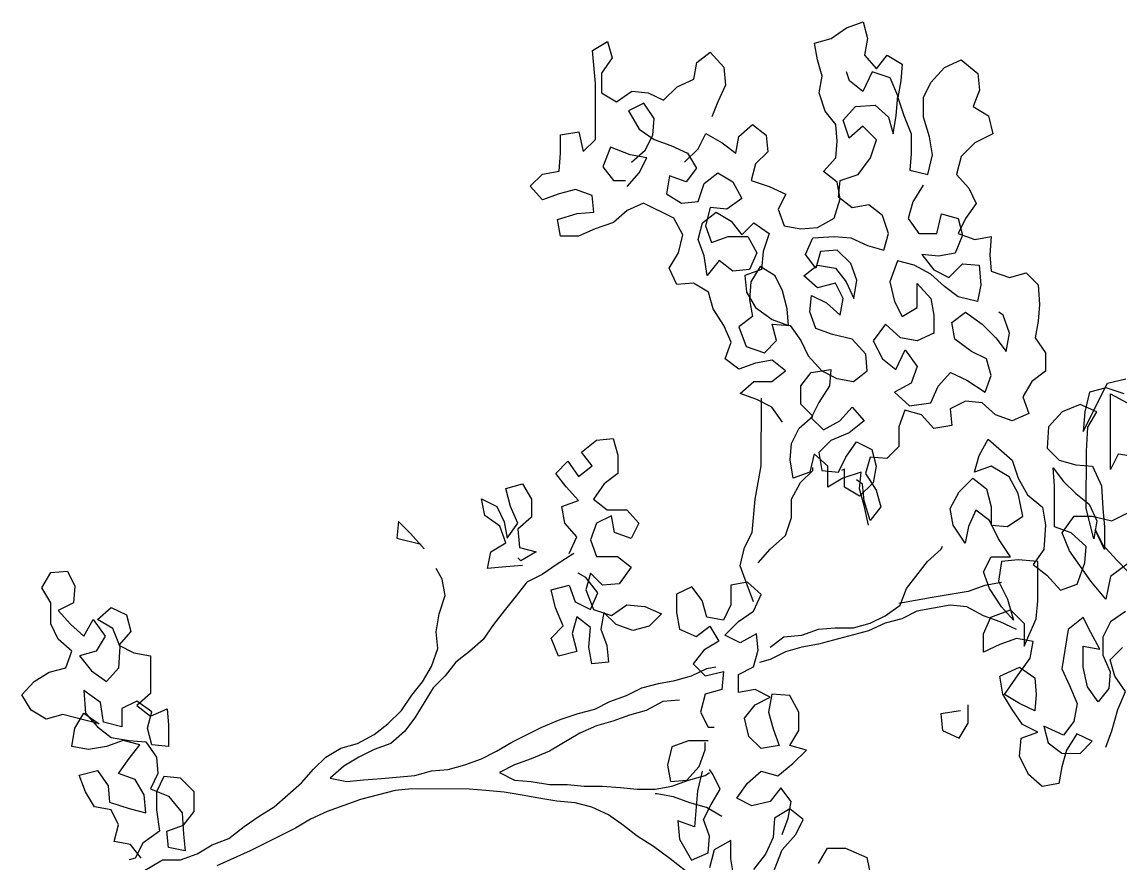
# Model space of a CAD drawing. Header units: feet. Extents: x 50754 to 76410, y 49660 to 67674.
# Drawn here: x 70116.42 to 70141.79, y 53477.5 to 53496.94 of the extents above; entities that cross this region are included whole.
import ezdxf

# ---------------------------------------------------------------- set-up
doc = ezdxf.new("R2010")
doc.units = ezdxf.units.FT
doc.linetypes.add('Amconstr', pattern=[9999, 9999, 0])
doc.layers.add('1_tree', color=3, linetype='Continuous')
doc.layers.add('MS GATE', color=1, linetype='Continuous')

# ---------------------------------------------------------------- blocks, each defined once
blk = doc.blocks.new('admin enlclave road')
at = {"layer": '1_tree', "color": 253}
for points in [[(44850.54191, -5385.7074), (44850.54821, -5385.6991), (44850.55116, -5385.69044), (44850.56074, -5385.69409), (44850.56882, -5385.69877), (44850.56922, -5385.68962), (44850.57563, -5385.68214), (44850.58371, -5385.68682), (44850.58574, -5385.69563), (44850.58013, -5385.703), (44850.57892, -5385.71226), (44850.58909, -5385.71417), (44850.59857, -5385.71701), (44850.59562, -5385.72567), (44850.60008, -5385.73415), (44850.60922, -5385.73455), (44850.61803, -5385.73252), (44850.62629, -5385.72644), (44850.62809, -5385.71546), (44850.62526, -5385.70676), (44850.61718, -5385.70208), (44850.62267, -5385.69389), (44850.62227, -5385.68486), (44850.62024, -5385.67605), (44850.61356, -5385.66953), (44850.60899, -5385.66024), (44850.6094, -5385.6511), (44850.60575, -5385.64251), (44850.60291, -5385.63381), (44850.61149, -5385.63016), (44850.61883, -5385.62337), (44850.62731, -5385.61891), (44850.63096, -5385.6275), (44850.63055, -5385.63664), (44850.63804, -5385.64306), (44850.64272, -5385.63498), (44850.65149, -5385.63874), (44850.6519, -5385.64777), (44850.65149, -5385.65691), (44850.65607, -5385.6662), (44850.66145, -5385.67538), (44850.66289, -5385.68592), (44850.6633, -5385.69496), (44850.67336, -5385.69606), (44850.67435, -5385.68519), (44850.6714, -5385.67568), (44850.66672, -5385.66558), (44850.66528, -5385.65503), (44850.66823, -5385.64637), (44850.67442, -5385.63726), (44850.68279, -5385.63199), (44850.6927, -5385.63807), (44850.69473, -5385.64688), (44850.69271, -5385.65625), (44850.70148, -5385.66), (44850.70524, -5385.6694), (44850.69617, -5385.6756), (44850.68987, -5385.68389), (44850.68877, -5385.69396), (44850.69625, -5385.70037), (44850.70141, -5385.70793), (44850.69684, -5385.71681), (44850.6939, -5385.72547), (44850.70326, -5385.7275), (44850.71196, -5385.72466), (44850.71248, -5385.7345), (44850.7145, -5385.74331), (44850.72468, -5385.74523), (44850.73327, -5385.74158), (44850.74064, -5385.74718), (44850.74289, -5385.75761), (44850.7433, -5385.76664), (44850.74289, -5385.77578), (44850.74968, -5385.78312), (44850.75101, -5385.79285), (44850.74448, -5385.79952), (44850.74072, -5385.8083), (44850.74518, -5385.81677), (44850.73682, -5385.82205), (44850.72745, -5385.82002), (44850.71927, -5385.81453), (44850.71024, -5385.81494), (44850.70268, -5385.8201), (44850.70471, -5385.82891), (44850.6952, -5385.83186), (44850.68772, -5385.82545), (44850.67846, -5385.82423), (44850.67644, -5385.83359), (44850.67788, -5385.84414), (44850.67228, -5385.85151), (44850.66324, -5385.85192), (44850.66203, -5385.86117), (44850.66892, -5385.86931), (44850.67257, -5385.8779), (44850.66789, -5385.88598), (44850.66321, -5385.87588), (44850.66118, -5385.86707), (44850.65761, -5385.86508)], [(44850.51353, -5385.71127), (44850.51994, -5385.70379), (44850.52289, -5385.69512), (44850.52248, -5385.68609), (44850.5157, -5385.67876), (44850.50814, -5385.68392), (44850.51514, -5385.69288), (44850.52403, -5385.69745), (44850.53339, -5385.69947), (44850.54287, -5385.70231), (44850.54884, -5385.70975), (44850.54416, -5385.71783), (44850.5348, -5385.7158), (44850.5345, -5385.72575), (44850.54328, -5385.72951), (44850.55209, -5385.72748), (44850.554, -5385.71731), (44850.56052, -5385.71064), (44850.5693, -5385.7144), (44850.57538, -5385.72265), (44850.56805, -5385.72944), (44850.55902, -5385.72984), (44850.55791, -5385.73991), (44850.56237, -5385.74838), (44850.57085, -5385.74392), (44850.58139, -5385.74248), (44850.58748, -5385.75074), (44850.58464, -5385.76021), (44850.57583, -5385.76224), (44850.56776, -5385.75756), (44850.56238, -5385.76656), (44850.55932, -5385.75624), (44850.55485, -5385.74776), (44850.55607, -5385.73851), (44850.56259, -5385.73183), (44850.57137, -5385.73559), (44850.57804, -5385.74211), (44850.58364, -5385.73474), (44850.59253, -5385.73931), (44850.59061, -5385.74949), (44850.59113, -5385.75933), (44850.58265, -5385.76379), (44850.58468, -5385.7726), (44850.59065, -5385.78004), (44850.60046, -5385.78531), (44850.60982, -5385.78734), (44850.60779, -5385.77853), (44850.60403, -5385.76913), (44850.59887, -5385.76158), (44850.5901, -5385.75782), (44850.58634, -5385.76659), (44850.58685, -5385.77643), (44850.58969, -5385.78513), (44850.58317, -5385.7918), (44850.58866, -5385.80179), (44850.59884, -5385.80371), (44850.60444, -5385.79634), (44850.60079, -5385.78775), (44850.61063, -5385.78723), (44850.61742, -5385.79456), (44850.62258, -5385.80212), (44850.63098, -5385.80923), (44850.63965, -5385.81218), (44850.64879, -5385.81259), (44850.65531, -5385.80591), (44850.65328, -5385.7971), (44850.64488, -5385.78999), (44850.634, -5385.789), (44850.62464, -5385.78697), (44850.62018, -5385.77849), (44850.61977, -5385.76946), (44850.62843, -5385.77241), (44850.63662, -5385.7779), (44850.63702, -5385.76876), (44850.63186, -5385.7612), (44850.62246, -5385.76496), (44850.61428, -5385.75947), (44850.6208, -5385.7528), (44850.63075, -5385.75309), (44850.63743, -5385.75962), (44850.6427, -5385.76798), (44850.64299, -5385.75803), (44850.63853, -5385.74955), (44850.63024, -5385.74325), (44850.62143, -5385.74528), (44850.62021, -5385.75453), (44850.61354, -5385.74801), (44850.61638, -5385.73853), (44850.62762, -5385.73617), (44850.63665, -5385.73577), (44850.64612, -5385.7386), (44850.65538, -5385.73982), (44850.65659, -5385.73057), (44850.65202, -5385.72128), (44850.64395, -5385.7166), (44850.63525, -5385.71944), (44850.62717, -5385.71476), (44850.62677, -5385.70572), (44850.63605, -5385.70115), (44850.64132, -5385.69135), (44850.64324, -5385.68117), (44850.63495, -5385.67487), (44850.62853, -5385.68235), (44850.62396, -5385.67306), (44850.62945, -5385.66488), (44850.63988, -5385.66263), (44850.64807, -5385.66812), (44850.65172, -5385.67671), (44850.65201, -5385.66676), (44850.65138, -5385.6561), (44850.646, -5385.64693), (44850.63583, -5385.64501), (44850.6324, -5385.65622), (44850.62433, -5385.65154), (44850.62204, -5385.64689)], [(44850.61366, -5385.83968), (44850.60688, -5385.83235), (44850.59822, -5385.8294), (44850.58885, -5385.82738), (44850.59527, -5385.81989), (44850.605, -5385.81856), (44850.61152, -5385.81189), (44850.60345, -5385.80721), (44850.59475, -5385.81005), (44850.58627, -5385.81451), (44850.5782, -5385.80983), (44850.58022, -5385.80047), (44850.57495, -5385.7921), (44850.56806, -5385.78396), (44850.5644, -5385.77537), (44850.55563, -5385.77161), (44850.54682, -5385.77364), (44850.54155, -5385.76527), (44850.54531, -5385.7565), (44850.54641, -5385.74643), (44850.54033, -5385.73818), (44850.523, -5385.73228), (44850.51464, -5385.73755), (44850.50822, -5385.74504), (44850.49893, -5385.74961), (44850.49057, -5385.75488), (44850.48083, -5385.75621), (44850.478, -5385.74751), (44850.48809, -5385.74283), (44850.4969, -5385.7408), (44850.49488, -5385.73199), (44850.48551, -5385.72996), (44850.47692, -5385.73361), (44850.46845, -5385.73808), (44850.46096, -5385.73166), (44850.46656, -5385.72429), (44850.47526, -5385.72145), (44850.47475, -5385.71161), (44850.47342, -5385.70188), (44850.48293, -5385.69893), (44850.4868, -5385.70914), (44850.4924, -5385.70176), (44850.48831, -5385.67176), (44850.48425, -5385.65414), (44850.49169, -5385.64816), (44850.49534, -5385.65675), (44850.49077, -5385.66564), (44850.49221, -5385.67618), (44850.50099, -5385.67994), (44850.50832, -5385.67316), (44850.51735, -5385.67275), (44850.52602, -5385.6757), (44850.53232, -5385.6674), (44850.54069, -5385.66213), (44850.54109, -5385.65299), (44850.54761, -5385.64631), (44850.55602, -5385.65343), (44850.55816, -5385.66305), (44850.55532, -5385.67252), (44850.55319, -5385.68107)], [(44850.51286, -5385.72458), (44850.51836, -5385.71639), (44850.5213, -5385.70773), (44850.51216, -5385.70733), (44850.50106, -5385.70471), (44850.49845, -5385.71581), (44850.50512, -5385.72233), (44850.51161, -5385.72144)], [(44850.6717, -5385.70207), (44850.66724, -5385.71176), (44850.66603, -5385.72102), (44850.67281, -5385.72835), (44850.68254, -5385.72702), (44850.68354, -5385.71615), (44850.69279, -5385.71736), (44850.69644, -5385.72595), (44850.69371, -5385.73624), (44850.68501, -5385.73908), (44850.67598, -5385.73948), (44850.68358, -5385.74671), (44850.69224, -5385.74966), (44850.69854, -5385.74136), (44850.70757, -5385.74095), (44850.70982, -5385.75139), (44850.70942, -5385.76053), (44850.69855, -5385.75953), (44850.69047, -5385.75485), (44850.68229, -5385.74936), (44850.6727, -5385.74571), (44850.66345, -5385.7445), (44850.66095, -5385.75641), (44850.66482, -5385.76662), (44850.66998, -5385.77417), (44850.67742, -5385.7682), (44850.67565, -5385.75522), (44850.68406, -5385.76234), (44850.6869, -5385.77104), (44850.68823, -5385.78077), (44850.67986, -5385.78604), (44850.67072, -5385.78564), (44850.66161, -5385.77944), (44850.65634, -5385.78925), (44850.66254, -5385.79832), (44850.67061, -5385.803), (44850.67404, -5385.79179), (44850.68174, -5385.79983), (44850.67972, -5385.80919), (44850.67146, -5385.81527), (44850.68057, -5385.82147), (44850.6917, -5385.81829), (44850.69453, -5385.80882), (44850.70003, -5385.80063), (44850.7095, -5385.80347), (44850.72012, -5385.80863), (44850.72214, -5385.79927), (44850.71849, -5385.79068), (44850.70983, -5385.78773), (44850.70002, -5385.78246), (44850.69718, -5385.77376), (44850.70371, -5385.76709), (44850.71351, -5385.77236), (44850.72181, -5385.77866), (44850.72848, -5385.78519), (44850.72877, -5385.77523), (44850.7242, -5385.76594), (44850.72155, -5385.76465)], [(44850.81101, -5385.99035), (44850.81304, -5385.98099), (44850.81473, -5385.96919), (44850.81746, -5385.95891), (44850.81067, -5385.95157), (44850.80702, -5385.94298), (44850.81262, -5385.93561)], [(44850.81159, -5385.91592), (44850.80425, -5385.92271), (44850.80131, -5385.93137), (44850.80263, -5385.9411), (44850.80791, -5385.94947), (44850.80831, -5385.9585), (44850.80363, -5385.96658), (44850.79685, -5385.95924), (44850.79298, -5385.94903), (44850.79143, -5385.93768), (44850.80057, -5385.93808), (44850.79449, -5385.92982), (44850.78932, -5385.92227), (44850.7821, -5385.92986), (44850.78173, -5385.95139), (44850.78701, -5385.95976), (44850.79239, -5385.96894), (44850.7921, -5385.97889), (44850.78742, -5385.98696), (44850.77621, -5385.98354), (44850.77986, -5385.99212), (44850.78793, -5385.9968), (44850.79767, -5385.99548), (44850.80327, -5385.9881), (44850.7946, -5385.98516), (44850.79015, -5385.99485), (44850.78893, -5386.0041), (44850.78853, -5386.01325), (44850.77983, -5386.01608), (44850.77164, -5386.01059), (44850.76545, -5386.00153), (44850.76493, -5385.99168), (44850.77341, -5385.98722), (44850.76475, -5385.98427), (44850.75796, -5385.97694), (44850.75199, -5385.96949), (44850.74904, -5385.95998), (44850.75892, -5385.95368), (44850.7678, -5385.95825), (44850.76983, -5385.96706), (44850.77024, -5385.97609), (44850.76157, -5385.97314), (44850.7528, -5385.96938), (44850.75866, -5385.95785), (44850.76393, -5385.94804), (44850.76433, -5385.9389), (44850.75519, -5385.93849), (44850.74671, -5385.94295), (44850.73835, -5385.94823), (44850.73702, -5385.9385), (44850.73986, -5385.92902), (44850.74984, -5385.92353), (44850.75814, -5385.92983), (44850.7598, -5385.94199), (44850.7643, -5385.92651), (44850.76378, -5385.91667), (44850.7609, -5385.89558), (44850.75025, -5385.89621), (44850.74144, -5385.89824), (44850.74125, -5385.909), (44850.74745, -5385.91807), (44850.75224, -5385.92898), (44850.74476, -5385.92257), (44850.73694, -5385.91372), (44850.73248, -5385.90525), (44850.73543, -5385.89658), (44850.74597, -5385.89514), (44850.73815, -5385.8863), (44850.73196, -5385.87723), (44850.72389, -5385.87255), (44850.72105, -5385.88202), (44850.72064, -5385.89117), (44850.71283, -5385.88232), (44850.70999, -5385.87362), (44850.71364, -5385.86404), (44850.71994, -5385.85574), (44850.72801, -5385.86042), (44850.73177, -5385.86982), (44850.7331, -5385.87955), (44850.74213, -5385.87915), (44850.74947, -5385.87236), (44850.74538, -5385.86053), (44850.73929, -5385.85227), (44850.72879, -5385.84793), (44850.72031, -5385.85239), (44850.72152, -5385.84313), (44850.72517, -5385.83355), (44850.7397, -5385.84313), (44850.74427, -5385.85242), (44850.75035, -5385.86068), (44850.75935, -5385.86606), (44850.7623, -5385.87557), (44850.76326, -5385.88865), (44850.75869, -5385.89754), (44850.76676, -5385.90222), (44850.77517, -5385.90933), (44850.78364, -5385.90487), (44850.78615, -5385.89296), (44850.78574, -5385.88393), (44850.77664, -5385.87774), (44850.76727, -5385.87571), (44850.76428, -5385.85382), (44850.76215, -5385.8442), (44850.76882, -5385.85072), (44850.77619, -5385.85632), (44850.78427, -5385.861), (44850.78954, -5385.86937), (44850.78924, -5385.87932), (44850.78298, -5385.86366), (44850.77877, -5385.83284), (44850.77781, -5385.81976), (44850.78157, -5385.81098), (44850.77209, -5385.80814), (44850.76292, -5385.81353), (44850.75672, -5385.82263), (44850.75746, -5385.8341), (44850.76484, -5385.8397), (44850.77409, -5385.84092), (44850.78312, -5385.84051), (44850.78942, -5385.85039), (44850.7919, -5385.86244), (44850.79404, -5385.87206), (44850.7957, -5385.88423), (44850.78939, -5385.87435), (44850.79455, -5385.8819), (44850.80296, -5385.88902), (44850.81033, -5385.89462)], [(44850.80967, -5385.88975), (44850.80093, -5385.89838), (44850.80016, -5385.91088), (44850.79072, -5385.90225), (44850.77715, -5385.88758), (44850.77177, -5385.8784), (44850.77704, -5385.8686), (44850.78677, -5385.86727), (44850.79765, -5385.86826), (44850.8052, -5385.8631)], [(44850.80678, -5385.83232), (44850.79602, -5385.83214), (44850.79307, -5385.8408), (44850.78754, -5385.80025), (44850.79712, -5385.8039)], [(44850.79484, -5385.79926), (44850.78466, -5385.79734), (44850.77607, -5385.80099), (44850.77508, -5385.81187), (44850.77571, -5385.82252), (44850.78514, -5385.7948), (44850.79454, -5385.79104)], [(44850.66742, -5385.88852), (44850.66354, -5385.87831), (44850.65989, -5385.86972), (44850.65949, -5385.86069), (44850.6502, -5385.86526), (44850.64275, -5385.87123), (44850.6412, -5385.85988), (44850.63302, -5385.85439), (44850.63191, -5385.86445), (44850.62344, -5385.86892), (44850.62048, -5385.85941), (44850.62008, -5385.85037), (44850.62303, -5385.84171), (44850.62944, -5385.83423), (44850.62207, -5385.82862), (44850.62074, -5385.81889), (44850.62542, -5385.81082), (44850.63574, -5385.80776), (44850.63615, -5385.81679), (44850.63169, -5385.82649), (44850.62874, -5385.83515), (44850.63611, -5385.84075), (44850.64437, -5385.83467), (44850.64986, -5385.82648), (44850.65734, -5385.8329), (44850.65012, -5385.84049), (44850.64094, -5385.84587), (44850.63534, -5385.85325), (44850.63829, -5385.86276), (44850.64732, -5385.86235), (44850.65027, -5385.85369), (44850.65484, -5385.8448), (44850.6635, -5385.84775), (44850.66715, -5385.85634), (44850.66675, -5385.86548), (44850.66045, -5385.87378), (44850.65167, -5385.87002), (44850.65034, -5385.86029), (44850.64883, -5385.86132)], [(44850.61143, -5385.93829), (44850.60593, -5385.9283), (44850.60147, -5385.91983), (44850.60258, -5385.90976), (44850.60552, -5385.9011), (44850.60471, -5385.88304), (44850.60552, -5385.86475), (44850.60054, -5385.82826)], [(44850.50895, -5385.92585), (44850.51179, -5385.91637), (44850.5043, -5385.90996), (44850.50146, -5385.90126), (44850.50994, -5385.8968), (44850.50246, -5385.89039), (44850.49578, -5385.88386), (44850.50138, -5385.87649), (44850.50817, -5385.88382), (44850.51469, -5385.87715), (44850.50802, -5385.87063), (44850.51524, -5385.86303), (44850.52405, -5385.861), (44850.5277, -5385.86959), (44850.52903, -5385.87932), (44850.52251, -5385.886), (44850.51794, -5385.89488), (44850.52601, -5385.89956), (44850.53655, -5385.89812), (44850.54404, -5385.90454), (44850.54109, -5385.9132), (44850.53173, -5385.91117), (44850.52889, -5385.90247), (44850.52133, -5385.90764), (44850.51931, -5385.917), (44850.52377, -5385.92548), (44850.53512, -5385.92393), (44850.54319, -5385.92861), (44850.53792, -5385.93841), (44850.52911, -5385.94044), (44850.52174, -5385.93484), (44850.52053, -5385.94409), (44850.52602, -5385.95408), (44850.53619, -5385.956), (44850.54353, -5385.94921), (44850.55337, -5385.9487), (44850.56285, -5385.95153), (44850.55724, -5385.95891), (44850.54865, -5385.96256), (44850.53929, -5385.96053), (44850.53192, -5385.95493), (44850.53151, -5385.96407), (44850.53598, -5385.97255), (44850.538, -5385.98136), (44850.52919, -5385.98339), (44850.52635, -5385.97469), (44850.52573, -5385.96403), (44850.51765, -5385.95935), (44850.51644, -5385.96861), (44850.5202, -5385.97801), (44850.5108, -5385.98177), (44850.50542, -5385.97259), (44850.51102, -5385.96522), (44850.50564, -5385.95604), (44850.50187, -5385.94664), (44850.51127, -5385.94288), (44850.51573, -5385.95136), (44850.5244, -5385.9543), (44850.52723, -5385.94483), (44850.51964, -5385.93761), (44850.51525, -5385.93573)], [(44850.61098, -5385.91688), (44850.61647, -5385.90869), (44850.62359, -5385.90029), (44850.6255, -5385.89011), (44850.62417, -5385.88038), (44850.62782, -5385.87079), (44850.63342, -5385.86342), (44850.6332, -5385.8618)], [(44850.48469, -5385.93577), (44850.47588, -5385.9378), (44850.46626, -5385.93994), (44850.46667, -5385.93079), (44850.47411, -5385.92482), (44850.46965, -5385.91634), (44850.46077, -5385.91177), (44850.45793, -5385.90307), (44850.46659, -5385.90602), (44850.47175, -5385.91358), (44850.47459, -5385.92228), (44850.47916, -5385.91339), (44850.47389, -5385.90503), (44850.47013, -5385.89563), (44850.47872, -5385.89198), (44850.48469, -5385.89942), (44850.48602, -5385.90915), (44850.4796, -5385.91664), (44850.48174, -5385.92626), (44850.491, -5385.92747), (44850.48355, -5385.93344), (44850.48171, -5385.93204)], [(44850.62367, -5385.9614), (44850.63019, -5385.95473), (44850.63981, -5385.95259), (44850.64829, -5385.94813), (44850.6571, -5385.9461), (44850.66683, -5385.94477), (44850.67542, -5385.94112), (44850.68298, -5385.93596), (44850.69031, -5385.92918), (44850.69234, -5385.91981), (44850.7017, -5385.90367), (44850.70811, -5385.89618), (44850.7087, -5385.89445)], [(44850.74299, -5385.90959), (44850.73429, -5385.91243), (44850.72581, -5385.9169), (44850.70679, -5385.9228), (44850.68939, -5385.92848)], [(44850.43076, -5385.93404), (44850.42236, -5385.92693), (44850.41499, -5385.92133), (44850.41539, -5385.93036), (44850.42881, -5385.93183)], [(44850.51138, -5385.92552), (44850.50324, -5385.93241), (44850.4959, -5385.93919), (44850.48834, -5385.94436), (44850.48366, -5385.95243), (44850.47828, -5385.96142), (44850.4736, -5385.9695), (44850.46903, -5385.97838), (44850.46262, -5385.98587), (44850.4561, -5385.99254), (44850.45142, -5386.00061), (44850.44581, -5386.00799), (44850.4383, -5386.02553), (44850.43362, -5386.03361), (44850.4272, -5386.04109), (44850.41873, -5386.04555), (44850.41117, -5386.05072), (44850.40372, -5386.05669), (44850.39731, -5386.06417), (44850.40645, -5386.06458), (44850.41526, -5386.06255), (44850.42488, -5386.06041), (44850.4425, -5386.05635), (44850.45109, -5386.0527), (44850.4599, -5386.05067), (44850.46849, -5386.04702), (44850.47697, -5386.04256), (44850.48452, -5386.0374), (44850.49197, -5386.03142), (44850.50708, -5386.0211), (44850.51626, -5386.01572), (44850.52555, -5386.01115), (44850.53414, -5386.00749), (44850.54169, -5386.00233), (44850.55017, -5385.99787), (44850.55773, -5385.99271), (44850.56632, -5385.98906), (44850.57501, -5385.98622), (44850.5836, -5385.98257), (44850.59116, -5385.97741), (44850.59591, -5385.97593)], [(44850.64388, -5386.06108), (44850.64591, -5386.05171), (44850.64631, -5386.04257), (44850.63964, -5386.03605), (44850.63496, -5386.04412), (44850.62556, -5386.04788), (44850.6169, -5386.04493), (44850.62147, -5386.03605), (44850.62788, -5386.02857), (44850.63713, -5386.02978), (44850.64436, -5386.02219), (44850.65066, -5386.01389), (44850.64141, -5386.01268), (44850.64517, -5386.0039), (44850.64384, -5385.99417), (44850.63775, -5385.98591), (44850.62791, -5385.98643), (44850.62762, -5385.99639), (44850.63127, -5386.00497), (44850.63573, -5386.01345), (44850.62622, -5386.0164), (44850.61885, -5386.0108), (44850.61509, -5386.0014), (44850.61977, -5385.99333), (44850.62732, -5385.98817), (44850.61866, -5385.98522), (44850.60996, -5385.98806), (44850.60863, -5385.97833), (44850.61619, -5385.97316), (44850.6174, -5385.96391), (44850.61537, -5385.9551), (44850.60712, -5385.96118), (44850.59846, -5385.95824), (44850.60476, -5385.94994), (44850.61209, -5385.94316), (44850.61493, -5385.93368), (44850.60674, -5385.92819), (44850.59805, -5385.93103), (44850.59949, -5385.94157), (44850.59654, -5385.95024), (44850.5874, -5385.94983), (44850.58374, -5385.94125), (44850.57707, -5385.93472), (44850.56952, -5385.93988), (44850.57084, -5385.94962), (44850.57368, -5385.95831), (44850.58316, -5385.96115), (44850.58968, -5385.95448), (44850.59565, -5385.96192), (44850.58821, -5385.9679), (44850.58353, -5385.97597), (44850.5909, -5385.98157), (44850.6003, -5385.97781), (44850.60082, -5385.98765), (44850.59223, -5385.9913), (44850.59113, -5386.00137), (44850.59629, -5386.00892), (44850.59953, -5386.00848)], [(44850.75453, -5385.93363), (44850.74505, -5385.93079), (44850.73569, -5385.92876), (44850.72611, -5385.92512), (44850.71707, -5385.92552), (44850.69968, -5385.9312), (44850.69212, -5385.93636), (44850.68353, -5385.94001), (44850.67516, -5385.94529), (44850.6494, -5385.95624), (44850.6407, -5385.95908), (44850.63211, -5385.96273), (44850.62456, -5385.96789), (44850.6191, -5385.97029)], [(44850.29838, -5386.1322), (44850.31327, -5386.12025), (44850.323, -5386.11892), (44850.33148, -5386.11446), (44850.33893, -5386.10849), (44850.34741, -5386.10403), (44850.35463, -5386.09643), (44850.36196, -5386.08965), (44850.36941, -5386.08368), (44850.38224, -5386.06871), (44850.38773, -5386.06052), (44850.39333, -5386.05315), (44850.40077, -5386.04718), (44850.40936, -5386.04353), (44850.41762, -5386.03744), (44850.42414, -5386.03077), (44850.43045, -5386.02248), (44850.43501, -5386.01359), (44850.4397, -5386.00552), (44850.44345, -5385.99674), (44850.44537, -5385.98657), (44850.44334, -5385.97776), (44850.44363, -5385.96781), (44850.44555, -5385.95763), (44850.44271, -5385.94893), (44850.43869, -5385.9437)], [(44850.30181, -5386.12099), (44850.29514, -5386.11447), (44850.28599, -5386.11406), (44850.28721, -5386.10481), (44850.28205, -5386.09725), (44850.27291, -5386.09685), (44850.26693, -5386.0894), (44850.26247, -5386.08093), (44850.27187, -5386.07717), (44850.27865, -5386.0845), (44850.28068, -5386.09331), (44850.29167, -5386.09511), (44850.30092, -5386.09633), (44850.29878, -5386.08671), (44850.29281, -5386.07926), (44850.28345, -5386.07724), (44850.28801, -5386.06835), (44850.2927, -5386.06028), (44850.28344, -5386.05906), (44850.27496, -5386.06353), (44850.26545, -5386.06648), (44850.25631, -5386.06607), (44850.25661, -5386.05612), (44850.26036, -5386.04735), (44850.26925, -5386.05192), (44850.24912, -5386.04971), (44850.24053, -5386.05336), (44850.23176, -5386.0496), (44850.22579, -5386.04215), (44850.23128, -5386.03397), (44850.23872, -5386.028), (44850.24731, -5386.02435), (44850.24934, -5386.01498), (44850.24115, -5386.00949), (44850.23599, -5386.00193), (44850.23444, -5385.99058), (44850.22847, -5385.98314), (44850.23223, -5385.97436), (44850.24104, -5385.97233), (44850.2462, -5385.97989), (44850.24661, -5385.98892), (44850.23905, -5385.99408), (44850.24653, -5386.0005), (44850.25472, -5386.00599), (44850.25837, -5385.9964), (44850.26607, -5386.00444), (44850.26231, -5386.01321), (44850.25373, -5386.01686), (44850.26132, -5386.02408), (44850.2702, -5386.02865), (44850.2757, -5386.02047), (44850.27496, -5386.00901), (44850.26957, -5385.99983), (44850.2608, -5385.99607), (44850.26721, -5385.98859), (44850.27588, -5385.99153), (44850.27953, -5386.00012), (44850.27404, -5386.00831), (44850.2827, -5386.01125), (44850.29184, -5386.01166), (44850.29461, -5386.03193), (44850.2882, -5386.03942), (44850.29627, -5386.0441), (44850.30464, -5386.03882), (44850.30666, -5386.04763), (44850.30821, -5386.05899), (44850.29918, -5386.05939), (44850.29553, -5386.05081), (44850.29675, -5386.04155), (44850.28786, -5386.03698), (44850.28031, -5386.04214), (44850.28164, -5386.05188), (44850.27157, -5386.05077), (44850.26851, -5386.04045), (44850.2587, -5386.03518), (44850.26118, -5386.04723), (44850.26866, -5386.05365), (44850.27673, -5386.05833), (44850.28669, -5386.05862), (44850.29572, -5386.05821), (44850.3025, -5386.06555), (44850.30453, -5386.07436), (44850.30158, -5386.08302), (44850.31187, -5386.08575), (44850.32038, -5386.09367), (44850.32274, -5386.10492), (44850.32477, -5386.11373), (44850.31563, -5386.11332), (44850.3136, -5386.10451), (44850.32208, -5386.10005), (44850.32676, -5386.09198), (44850.32532, -5386.08143), (44850.31703, -5386.07513), (44850.308, -5386.07554), (44850.30505, -5386.0842), (44850.30638, -5386.09393), (44850.30955, -5386.10506), (44850.30151, -5386.11277), (44850.29857, -5386.12143), (44850.29543, -5386.12269)], [(44850.7305, -5385.98152), (44850.72018, -5385.98458), (44850.72221, -5385.99339), (44850.73168, -5385.99622), (44850.73544, -5385.98745), (44850.73411, -5385.97772)], [(44850.57889, -5385.99643), (44850.57008, -5385.99846), (44850.56182, -5386.00454), (44850.55323, -5386.00819), (44850.54475, -5386.01265), (44850.53617, -5386.0163), (44850.5278, -5386.02158), (44850.51291, -5386.03352), (44850.50373, -5386.03891), (44850.49525, -5386.04337), (44850.4877, -5386.04853), (44850.49636, -5386.05148), (44850.50539, -5386.05107), (44850.51534, -5386.05136), (44850.52508, -5386.05004), (44850.53411, -5386.04963), (44850.54384, -5386.0483), (44850.55368, -5386.04778), (44850.56271, -5386.04738), (44850.57244, -5386.04605), (44850.58114, -5386.04321), (44850.58962, -5386.03875), (44850.59821, -5386.0351), (44850.60042, -5386.03314)], [(44850.59728, -5386.01622), (44850.58674, -5386.01766), (44850.57826, -5386.02212), (44850.57716, -5386.03219), (44850.58, -5386.04089), (44850.58881, -5386.03886), (44850.5943, -5386.03067), (44850.59633, -5386.02131), (44850.59577, -5386.01725)], [(44850.59625, -5386.03288), (44850.59526, -5386.04376), (44850.5963, -5386.06344), (44850.58693, -5386.06142), (44850.58907, -5386.07104), (44850.59711, -5386.08151), (44850.60548, -5386.07623), (44850.60507, -5386.0672), (44850.60061, -5386.05872), (44850.60356, -5386.05006), (44850.60731, -5386.04129), (44850.60215, -5386.03373), (44850.6002, -5386.03152)], [(44850.61012, -5386.05577), (44850.60134, -5386.05201), (44850.59209, -5386.0508), (44850.58273, -5386.04877), (44850.57359, -5386.04837), (44850.57278, -5386.04848)], [(44850.66545, -5386.07383), (44850.66921, -5386.06505), (44850.67894, -5386.06373), (44850.69096, -5386.06704), (44850.69494, -5386.07806)], [(44850.64238, -5386.08028), (44850.64499, -5386.06919), (44850.65118, -5386.06008), (44850.65413, -5386.05142), (44850.64606, -5386.04674), (44850.63861, -5386.05271), (44850.63924, -5386.06336), (44850.6364, -5386.07284), (44850.63102, -5386.08183)], [(44850.62103, -5386.08733), (44850.61808, -5386.07782), (44850.61675, -5386.06808), (44850.6085, -5386.07417), (44850.60739, -5386.08423)], [(44850.59464, -5386.08762), (44850.58564, -5386.08224), (44850.57584, -5386.07697), (44850.56614, -5386.07252), (44850.55807, -5386.06783), (44850.54919, -5386.06327), (44850.53971, -5386.06043), (44850.53046, -5386.05921), (44850.52062, -5386.05973), (44850.51066, -5386.05944), (44850.50152, -5386.05903), (44850.49157, -5386.05874), (44850.48173, -5386.05926), (44850.47269, -5386.05966), (44850.44188, -5386.06387), (44850.43307, -5386.0659), (44850.42448, -5386.06955), (44850.41508, -5386.07331), (44850.39813, -5386.08223), (44850.38976, -5386.08751), (44850.38231, -5386.09348), (44850.35964, -5386.10897), (44850.34291, -5386.11951)]]:
    blk.add_lwpolyline(points, dxfattribs=at)

msp = doc.modelspace()

# ---------------------------------------------------------------- block references
at = {"layer": 'MS GATE', "linetype": 'Amconstr', "lineweight": 25, "xscale": 42.66674600251998, "yscale": 42.66674600251998, "zscale": 42.66674600251998, "rotation": 352.174150691152}
msp.add_blockref('admin enlclave road', (-1794383.54152, 541708.42207), dxfattribs=at)

doc.saveas('drawing.dxf')
